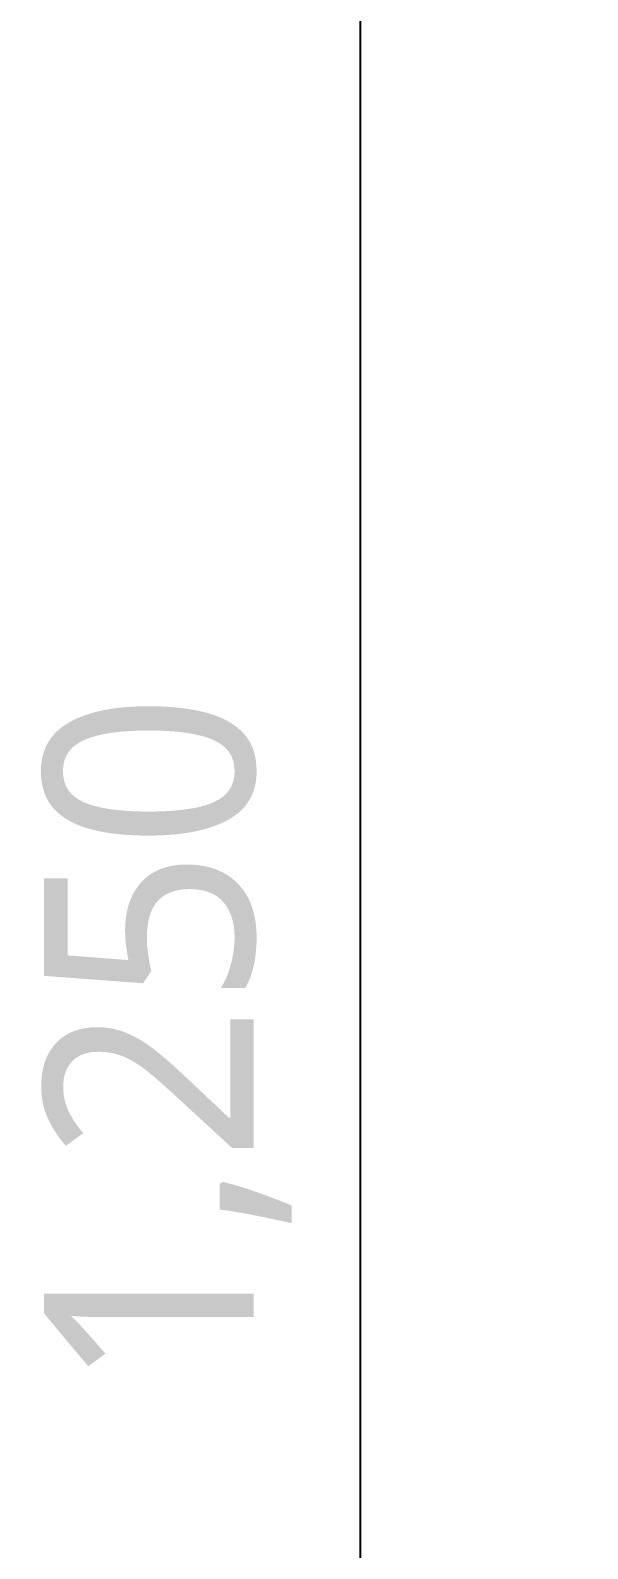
# Model space of a CAD drawing. Extents: x 11477420 to 23072185, y -28506554 to -14238804.
# Drawn here: x 11526746 to 11526980, y -14282987 to -14282350 of the extents above; entities that cross this region are included whole.
import ezdxf

# ---------------------------------------------------------------- set-up
doc = ezdxf.new("R2010")
doc.units = 0
doc.header["$LTSCALE"] = 50
doc.header["$MEASUREMENT"] = 0
doc.layers.get('0').update_dxf_attribs({"linetype": 'CONTINUOUS'})
doc.layers.get('DEFPOINTS').update_dxf_attribs({"linetype": 'CONTINUOUS'})
doc.layers.add('07-DIM WAL', color=5, linetype='CONTINUOUS')
doc.styles.add('DAWIN', font='NanumSquareR.ttf')
doc.dimstyles.new('40', dxfattribs={"dimscale": 40, "dimtxt": 2.2, "dimasz": 3, "dimexe": 1.25, "dimexo": 0.625, "dimtad": 1, "dimdec": 0, "dimzin": 0, "dimdsep": 46, "dimlunit": 6, "dimtxsty": 'DAWIN', "dimblk1": 'DOTSMALL', "dimblk2": 'DOTSMALL', "dimsah": 1, "dimcen": 0.001, "dimclrd": 1, "dimclre": 1, "dimclrt": 3, "dimadec": 0, "dimazin": 0, "dimtfac": 1, "dimtdec": 0, "dimtix": 1, "dimtmove": 2, "dimatfit": 3, "dimldrblk": 'DOTSMALL', "dimfxl": 0, "dimtolj": 1, "dimtzin": 0, "dimarcsym": 0})

# ---------------------------------------------------------------- blocks, each defined once
blk = doc.blocks.new('_DOTSMALL')
at = {"color": 0, "linetype": 'ByBlock', "const_width": 0.5}
blk.add_lwpolyline([(-0.0625, 0, 1), (0.0625, 0, 1)], format="xyb", close=True, dxfattribs=at)
blk = doc.blocks.new('*D375')
at = {"layer": '07-DIM WAL', "color": 1, "lineweight": -2, "ltscale": 30}
for p, q in [((11527173.07, -14282149.47), (11526834.08, -14282149.47)), ((11526884.08, -14282149.47), (11526884.08, -14283399.45)), ((11527173.07, -14283399.45), (11526834.08, -14283399.45))]:
    blk.add_line(p, q, dxfattribs=at)
at = {"layer": 'DEFPOINTS', "color": 0, "ltscale": 30}
for p in [(11527198.07, -14282149.47), (11526884.08, -14283399.45), (11527198.07, -14283399.45)]:
    blk.add_point(p, dxfattribs=at)
at = {"layer": '07-DIM WAL', "color": 1, "lineweight": -2, "ltscale": 30, "xscale": 120, "yscale": 120, "zscale": 120}
for p, rotation in [((11526884.08, -14282149.47), 90), ((11526884.08, -14283399.45), 270)]:
    blk.add_blockref('_DOTSMALL', p, dxfattribs=dict(at, rotation=rotation))
at = {"layer": '07-DIM WAL', "color": 3, "ltscale": 30, "insert": (11526803.3, -14282774.46), "char_height": 88, "attachment_point": 5, "rotation": 90, "style": 'DAWIN'}
blk.add_mtext('\\A1;1,250', dxfattribs=at)

msp = doc.modelspace()

# ---------------------------------------------------------------- dimensions: what is measured, and where the dimension line sits
at = {"layer": '07-DIM WAL', "ltscale": 30}
dim = msp.add_linear_dim(base=(11526884.08, -14283399.45), p1=(11527198.07, -14282149.47), p2=(11527198.07, -14283399.45), angle=90, dimstyle='40', dxfattribs=at)
dim.commit()
dim.dimension.update_dxf_attribs({"geometry": '*D375', "text_midpoint": (11526803.3, -14282774.46)})

doc.saveas('drawing.dxf')
